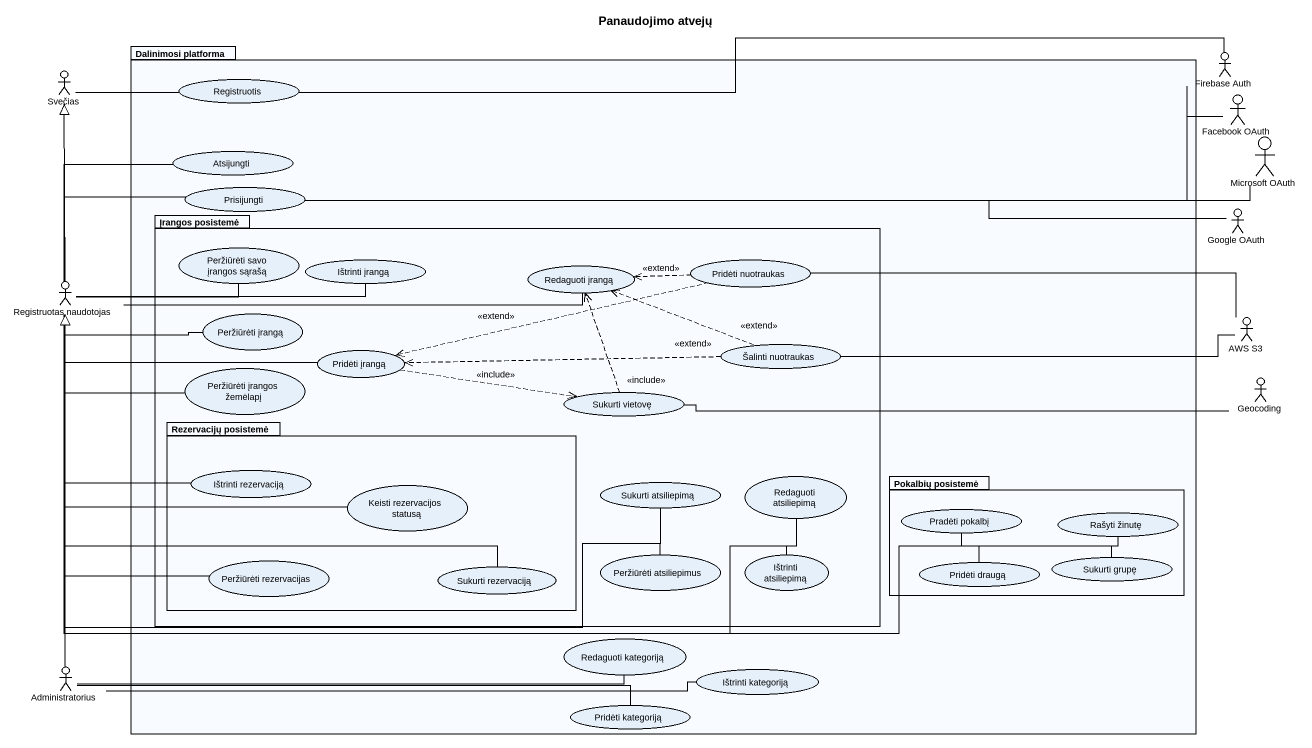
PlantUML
@startuml
title Panaudojimo atvejų
package "Dalinimosi platforma" as Dalinimosi_platforma {
  usecase Registruotis
  usecase Atsijungti
  usecase Prisijungti
  package "Įrangos posistemė" as Įrangos_posistemė {
    usecase "Peržiūrėti savo įrangos sąrašą" as Peržiūrėti_savo_įrangos
    usecase "Ištrinti įrangą" as Ištrinti_įrangą
    usecase "Redaguoti įrangą" as Redaguoti_įrangą
    usecase "Pridėti nuotraukas" as Pridėti_nuotraukas
    usecase "Peržiūrėti įrangą" as Peržiūrėti_įrangą
    usecase "Pridėti įrangą" as Pridėti_įrangą
    usecase "Šalinti nuotraukas" as Šalinti_nuotraukas
    usecase "Peržiūrėti įrangos žemėlapį" as Peržiūrėti_įrangos_žemėlapį
    usecase "Sukurti vietovę" as Sukurti_vietovę
    package "Rezervacijų posistemė" as Rezervacijų_posistemė {
      usecase "Ištrinti rezervaciją" as Ištrinti_rezervaciją
      usecase "Keisti rezervacijos statusą" as Keisti_rezervacijos_statusą
      usecase "Peržiūrėti rezervacijas" as Peržiūrėti_rezervacijas
      usecase "Sukurti rezervaciją" as Sukurti_rezervaciją
    }
    usecase "Sukurti atsiliepimą" as Sukurti_atsiliepimą
    usecase "Redaguoti atsiliepimą" as Redaguoti_atsiliepimą
    usecase "Peržiūrėti atsiliepimus" as Peržiūrėti_atsiliepimus
    usecase "Ištrinti atsiliepimą" as Ištrinti_atsiliepimą
  }
  package "Pokalbių posistemė" as Pokalbių_posistemė {
    usecase "Pradėti pokalbį" as Pradėti_pokalbį
    usecase "Rašyti žinutę" as Rašyti_žinutę
    usecase "Pridėti draugą" as Pridėti_draugą
    usecase "Sukurti grupę" as Sukurti_grupę
  }
  usecase "Redaguoti kategoriją" as Redaguoti_kategoriją
  usecase "Ištrinti kategoriją" as Ištrinti_kategoriją
  usecase "Pridėti kategoriją" as Pridėti_kategoriją
}
actor Svečias
actor "Firebase Auth" as Firebase_Auth
actor "Facebook OAuth" as Facebook_OAuth
actor "Microsoft OAuth" as Microsoft_OAuth
actor "Google OAuth" as Google_OAuth
actor "Registruotas naudotojas" as Registruotas_naudotojas
actor "AWS S3" as AWS_S3
actor Geocoding
actor Administratorius
Svečias -right- Registruotis
Registruotis -right- Firebase_Auth
Prisijungti -right- Firebase_Auth
Prisijungti -right- Facebook_OAuth
Prisijungti -right- Microsoft_OAuth
Prisijungti -right- Google_OAuth
Registruotas_naudotojas -up-|> Svečias
Registruotas_naudotojas -up- Atsijungti
Registruotas_naudotojas -right- Prisijungti
Registruotas_naudotojas -right- Peržiūrėti_savo_įrangos
Ištrinti_įrangą -left- Registruotas_naudotojas
Redaguoti_įrangą -left- Registruotas_naudotojas
Pridėti_nuotraukas .left.> Redaguoti_įrangą : <<extend>>
Pridėti_nuotraukas -right- AWS_S3
Pridėti_nuotraukas .left.> Pridėti_įrangą : <<extend>>
Peržiūrėti_įrangą -left- Registruotas_naudotojas
AWS_S3 -left- Šalinti_nuotraukas
Pridėti_įrangą -left- Registruotas_naudotojas
Pridėti_įrangą .right.> Sukurti_vietovę : <<include>>
Šalinti_nuotraukas .left.> Redaguoti_įrangą : <<extend>>
Šalinti_nuotraukas .left.> Pridėti_įrangą : <<extend>>
Peržiūrėti_įrangos_žemėlapį -left- Registruotas_naudotojas
Sukurti_vietovę .up.> Redaguoti_įrangą : <<include>>
Geocoding -left- Sukurti_vietovę
Ištrinti_rezervaciją -up- Registruotas_naudotojas
Keisti_rezervacijos_statusą -up- Registruotas_naudotojas
Sukurti_atsiliepimą -left- Registruotas_naudotojas
Redaguoti_atsiliepimą -left- Registruotas_naudotojas
Pradėti_pokalbį -left- Registruotas_naudotojas
Rašyti_žinutę -left- Registruotas_naudotojas
Peržiūrėti_rezervacijas -up- Registruotas_naudotojas
Sukurti_rezervaciją -up- Registruotas_naudotojas
Peržiūrėti_atsiliepimus -left- Registruotas_naudotojas
Ištrinti_atsiliepimą -left- Registruotas_naudotojas
Pridėti_draugą -left- Registruotas_naudotojas
Sukurti_grupę -left- Registruotas_naudotojas
Administratorius -up-|> Registruotas_naudotojas
Administratorius -right- Redaguoti_kategoriją
Administratorius -right- Ištrinti_kategoriją
Administratorius -right- Pridėti_kategoriją
@enduml
